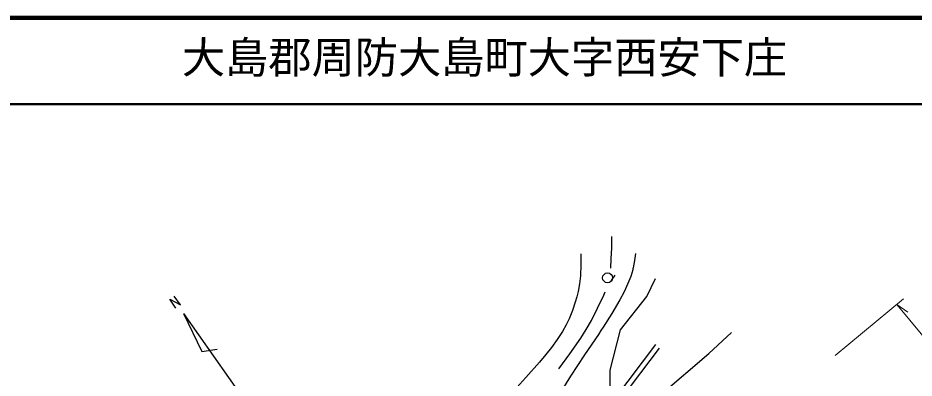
# Model space of a CAD drawing. Units: millimetres, scale not verified. Extents: x 40000 to 680000, y 20000 to 380000.
# Drawn here: x 386056 to 489710, y 338306 to 380000 of the extents above; entities that cross this region are included whole.
import ezdxf
from ezdxf.enums import TextEntityAlignment as Align

# ---------------------------------------------------------------- set-up
doc = ezdxf.new("R2010")
doc.units = ezdxf.units.MM
doc.header["$LTSCALE"] = 1000
for name, color, linetype, lineweight in [('M-BGD', 7, 'Continuous', 25), ('M-STR-HTXT', 7, 'Continuous', 13), ('M-TTL', 2, 'Continuous', 140), ('M-TTL-LINE', 7, 'Continuous', 50)]:
    doc.layers.add(name, color=color, linetype=linetype, lineweight=lineweight)
doc.layers.add('M-TTL-TXT', color=7, linetype='Continuous')
doc.styles.add('ＭＳ ゴシック', font='')
doc.styles.get('ＭＳ ゴシック').set_extended_font_data('MS Gothic')

msp = doc.modelspace()

# ---------------------------------------------------------------- linework, layer by layer
at = {"layer": 'M-BGD'}
for p, q in [((454753, 353999), (454768, 354684)), ((454734, 353340), (454753, 353999)), ((451164, 352675), (451182, 351430)), ((454681, 352155), (454734, 353340)), ((457470, 352720), (457378, 351905)), ((451182, 351430), (451137, 350190)), ((454618, 351016), (454681, 352155)), ((457378, 351905), (457219, 351067)), ((457166, 350851), (456930, 350073)), ((457194, 350959), (457166, 350851)), ((457219, 351067), (457194, 350959)), ((451133, 350140), (451025, 349228)), ((451137, 350190), (451133, 350140)), ((454727, 349595), (455145, 350217)), ((456930, 350073), (456608, 349243)), ((458792, 347743), (459803, 349846)), ((450854, 348324), (450708, 347727)), ((451025, 349228), (450854, 348324)), ((453908, 348093), (453998, 348291)), ((456166, 348298), (455677, 347375)), ((456608, 349243), (456166, 348298)), ((404333, 346418), (403621, 347427)), ((403621, 347427), (404858, 346785)), ((404858, 346785), (404139, 347794)), ((450708, 347727), (450520, 347077)), ((453110, 346384), (453817, 347895)), ((453817, 347895), (453908, 348093)), ((455677, 347375), (454738, 345765)), ((455740, 343892), (458792, 347743)), ((450520, 347077), (450190, 346119)), ((452383, 344969), (453110, 346384)), ((405218, 345769), (407331, 341385)), ((405218, 345769), (416745, 329425)), ((449801, 345183), (449455, 344468)), ((450190, 346119), (449801, 345183)), ((454738, 345765), (453750, 344195)), ((449455, 344468), (449037, 343710)), ((451789, 343944), (452383, 344969)), ((453750, 344195), (453498, 343807)), ((449037, 343710), (448425, 342762)), ((451154, 342942), (451789, 343944)), ((453192, 343343), (451584, 340995)), ((453498, 343807), (453192, 343343)), ((454542, 339217), (455740, 343892)), ((468587, 343590), (465954, 341149)), ((448425, 342762), (447761, 341850)), ((449875, 341097), (451154, 342942)), ((459809, 342176), (454551, 335232)), ((407331, 341385), (409099, 341653)), ((447114, 341033), (446390, 340165)), ((447761, 341850), (447114, 341033)), ((448618, 339391), (449875, 341097)), ((454462, 334120), (460250, 341769)), ((460371, 336352), (465954, 341149)), ((446390, 340165), (444823, 338363)), ((451584, 340995), (449959, 338524)), ((454551, 335232), (454542, 339217)), ((444823, 338363), (443051, 336428)), ((449959, 338524), (448472, 336115))]:
    msp.add_line(p, q, dxfattribs=at)
msp.add_circle((454254, 349912), 570, dxfattribs=at)
at = {"layer": 'M-STR-HTXT'}
for p, q in [((480567, 340920), (488484, 347462)), ((487713, 346825), (488992, 345936)), ((487713, 346825), (517667, 310570))]:
    msp.add_line(p, q, dxfattribs=at)
at = {"layer": 'M-TTL'}
msp.add_line((680000, 380000), (40000, 380000), dxfattribs=at)
at = {"layer": 'M-TTL-LINE'}
msp.add_line((40000, 370000), (680000, 370000), dxfattribs=at)

# ---------------------------------------------------------------- texts
at = {"layer": 'M-TTL-TXT', "style": 'ＭＳ ゴシック'}
msp.add_text('大島郡周防大島町大字西安下庄', height=3666, dxfattribs=at).set_placement((405024, 372500), align=Align.BOTTOM_LEFT)

doc.saveas('drawing.dxf')
